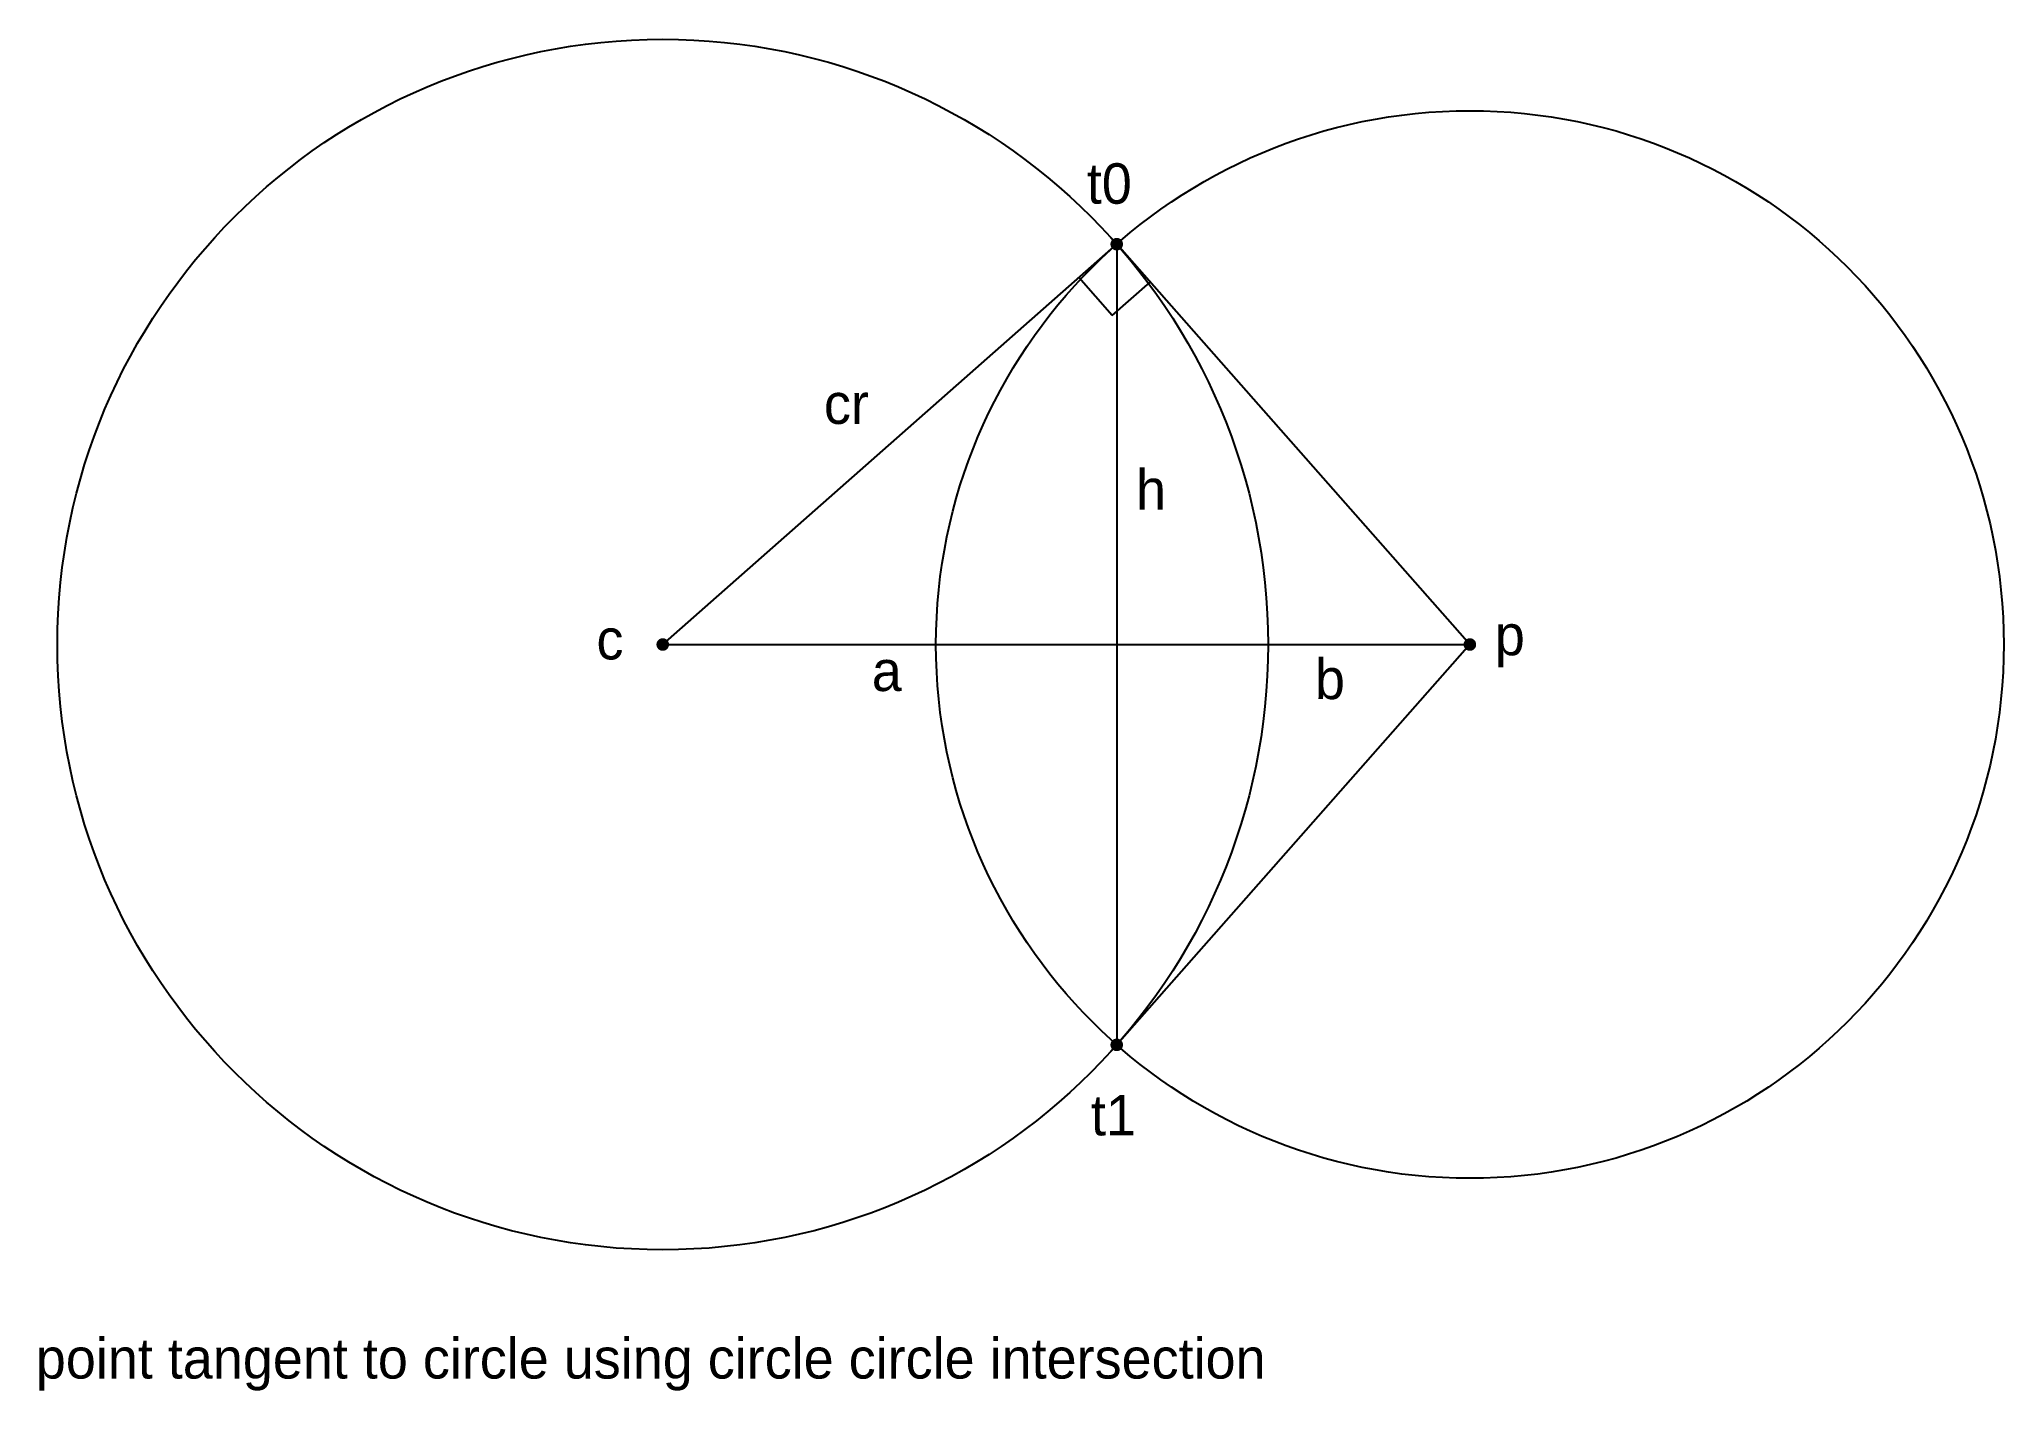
# Model space of a CAD drawing. Extents: x -3.09 to 6.65, y -3.7 to 3.
import ezdxf

# ---------------------------------------------------------------- set-up
doc = ezdxf.new("R2010")
doc.units = 0
doc.layers.get('0').update_dxf_attribs({"linetype": 'CONTINUOUS'})
for name, color, linetype in [('A', 1, 'CONTINUOUS'), ('B', 3, 'CONTINUOUS'), ('H', 5, 'CONTINUOUS')]:
    doc.layers.add(name, color=color, linetype=linetype)

msp = doc.modelspace()

# ---------------------------------------------------------------- linework, layer by layer
for p, q in [((0, 0), (2.25, 1.9843)), ((4, 0), (2.25, 1.9843)), ((2.2279, 1.6315), (2.0625, 1.819)), ((2.2279, 1.6315), (2.4154, 1.7968)), ((4, 0), (2.25, -1.9843)), ((2.25, 0), (2.25, -1.9843))]:
    msp.add_line(p, q)
at = {"const_width": 0.0312}
for points in [[(2.2344, 1.9843, 1), (2.2656, 1.9843, 1)], [(-0.0156, 0, 1), (0.0156, 0, 1)], [(3.9844, 0, 1), (4.0156, 0, 1)], [(2.2344, -1.9843, 1), (2.2656, -1.9843, 1)]]:
    msp.add_lwpolyline(points, format="xyb", close=True, dxfattribs=at)
for centre, radius in [((0, 0), 3), ((4, 0), 2.6458)]:
    msp.add_circle(centre, radius)
at = {"layer": 'A'}
msp.add_line((0, 0), (2.25, 0), dxfattribs=at)
at = {"layer": 'B'}
msp.add_line((2.25, 0), (4, 0), dxfattribs=at)
at = {"layer": 'H'}
msp.add_line((2.25, 1.9843), (2.25, 0), dxfattribs=at)

# ---------------------------------------------------------------- texts
for s, p in [('t0', (2.1016, 2.1851)), ('cr', (0.7987, 1.0934)), ('p', (4.1239, -0.0532)), ('c', (-0.3285, -0.0739)), ('t1', (2.1221, -2.4331)), ('point tangent to circle using circle circle intersection', (-3.1071, -3.6382))]:
    msp.add_text(s, height=0.2).set_placement(p)
at = {"layer": 'A'}
msp.add_text('a', height=0.2, dxfattribs=at).set_placement((1.0361, -0.2304))
at = {"layer": 'B'}
msp.add_text('b', height=0.2, dxfattribs=at).set_placement((3.2322, -0.2706))
at = {"layer": 'H'}
msp.add_text('h', height=0.2, dxfattribs=at).set_placement((2.3456, 0.668))

doc.saveas('drawing.dxf')
